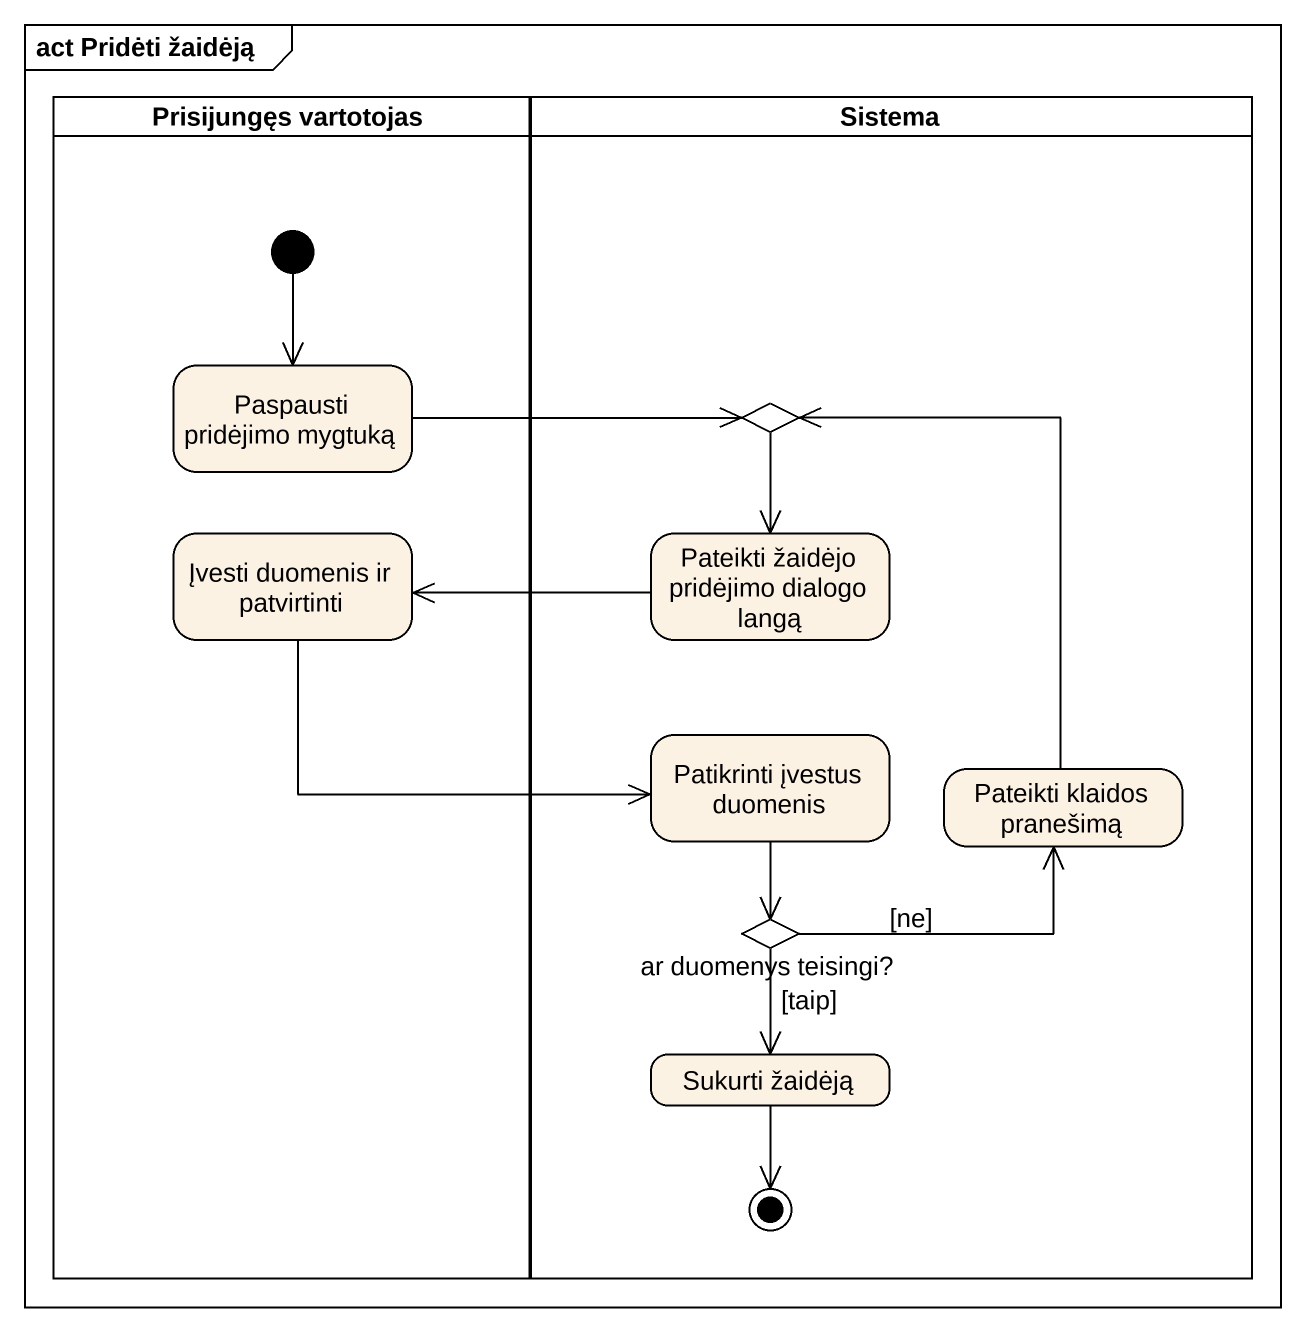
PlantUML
@startuml
mainframe act Pridėti žaidėją
hide empty description
state "Prisijungęs vartotojas" as Prisijungęs_vartotojas <<partition>> {
  state "Paspausti pridėjimo mygtuką" as Paspausti_pridėjimo_mygtuką
  state "Įvesti duomenis ir patvirtinti" as Įvesti_duomenis_ir
  [*] --> Paspausti_pridėjimo_mygtuką
}
state Sistema <<partition>> {
  state choice1 <<choice>>
  state "Pateikti žaidėjo pridėjimo dialogo langą" as Pateikti_žaidėjo_pridėjimo
  state "Patikrinti įvestus duomenis" as Patikrinti_įvestus_duomenis
  state "Pateikti klaidos pranešimą" as Pateikti_klaidos_pranešimą
  state "ar duomenys teisingi?" as ar_duomenys_teisingi <<choice>>
  state "Sukurti žaidėją" as Sukurti_žaidėją
  Sukurti_žaidėją --> [*]
}
Paspausti_pridėjimo_mygtuką -right-> choice1
choice1 --> Pateikti_žaidėjo_pridėjimo
Įvesti_duomenis_ir -right-> Patikrinti_įvestus_duomenis
Pateikti_žaidėjo_pridėjimo -left-> Įvesti_duomenis_ir
Patikrinti_įvestus_duomenis --> ar_duomenys_teisingi
Pateikti_klaidos_pranešimą -up-> choice1
ar_duomenys_teisingi -right-> Pateikti_klaidos_pranešimą : [ne]
ar_duomenys_teisingi --> Sukurti_žaidėją : [taip]
@enduml
